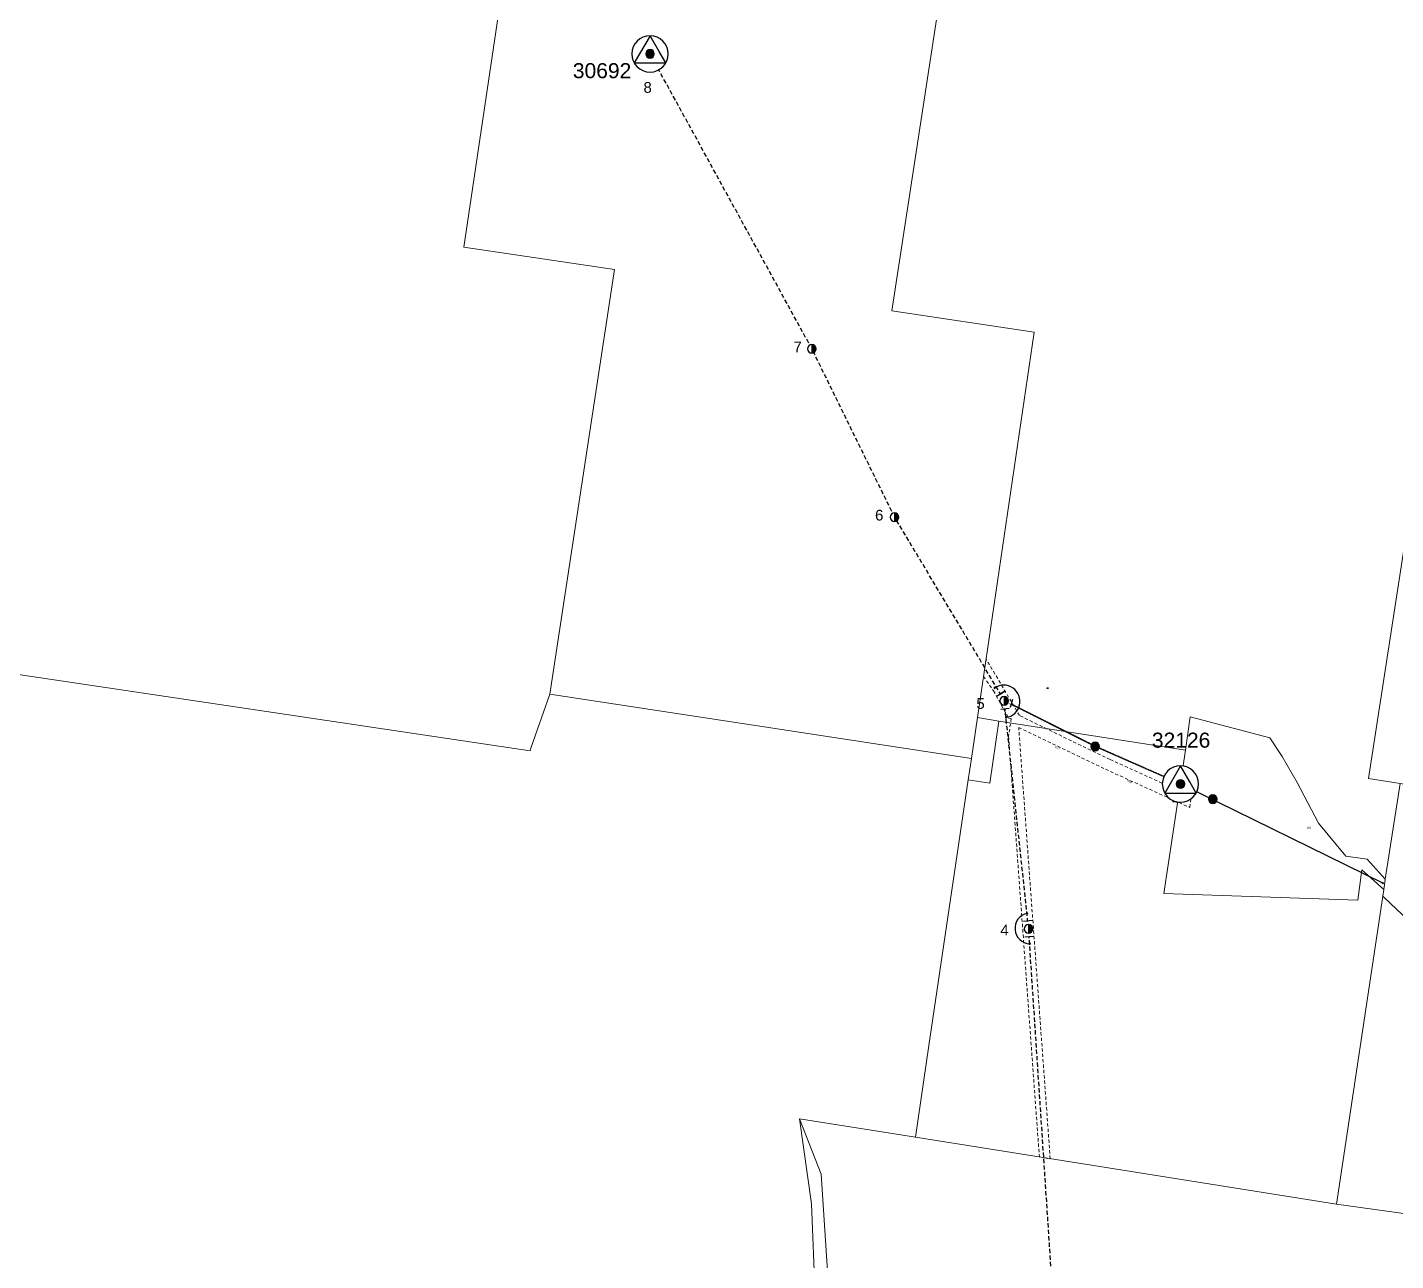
# Model space of a CAD drawing. Header units: metres. Extents: x 253555 to 263174, y 6188199 to 6193202.
# Drawn here: x 257170 to 258444, y 6190379 to 6191527 of the extents above; entities that cross this region are included whole.
import ezdxf
from ezdxf.enums import TextEntityAlignment as Align

# ---------------------------------------------------------------- set-up
doc = ezdxf.new("R2010")
doc.units = ezdxf.units.M
for name, pattern in [('Cable Exist OH', [1, 1, 0]), ('Cable New OH', [6, 4, -2]), ('Dash', [5, 3, -2])]:
    doc.linetypes.add(name, pattern=pattern)
doc.layers.get('0').update_dxf_attribs({"color": 6})
for name, color, linetype in [('_User_HV_Exist', 7, 'Continuous'), ('Equip_LV_EXT', 7, 'Continuous'), ('Mains_HV_EXT', 7, 'Continuous'), ('Mains_HV_NEW', 2, 'Continuous'), ('Mains_HV_New_B10', 2, 'Continuous'), ('Mains_HV_NEW_Hardwired', 2, 'Continuous'), ('Mains_LV_EXT', 7, 'Continuous'), ('OH_Details_SP_MISC', 7, 'Continuous'), ('Services_SP_EXT', 7, 'Continuous'), ('Sub_SP_TR_HV_LV_MOD', 3, 'Continuous'), ('SupportsOH_SP_TR_HV_LV_SL_EXT', 7, 'Continuous'), ('SupportsOH_SP_TR_HV_LV_SL_MOD', 3, 'Continuous'), ('SupportsOH_SP_TR_HV_LV_SL_NEW', 2, 'Continuous')]:
    doc.layers.add(name, color=color, linetype=linetype)
for name, color, linetype, lineweight in [('Cadastre Easements_SP_EXT', 9, 'Continuous', 5), ('Cadastre Land Parcels_SP_EXT', 9, 'Continuous', 5), ('Cadastre Roads_SP_EXT', 9, 'Continuous', 5)]:
    doc.layers.add(name, color=color, linetype=linetype, lineweight=lineweight)
doc.layers.add('Features_DEL', color=1, linetype='Continuous', plot=False)
doc.styles.add('POLE_LABEL', font='arial.ttf')
doc.styles.get("Standard").update_dxf_attribs({"font": 'arial.ttf'})

# ---------------------------------------------------------------- blocks, each defined once
blk = doc.blocks.new('SUB_POLE_EXT')
blk.add_wipeout([(0, 4.22), (0.42, 4.2), (0.83, 4.14), (1.21, 4.05), (1.62, 3.9), (1.99, 3.72), (2.35, 3.51), (2.68, 3.26), (2.99, 2.99), (3.28, 2.66), (3.52, 2.34), (3.76, 1.92), (3.9, 1.62), (4.04, 1.23), (4.18, 0.63), (4.22, 0), (4.18, -0.61), (4.06, -1.15), (3.9, -1.62), (3.58, -2.24), (3.22, -2.73), (2.97, -3.01), (2.68, -3.26), (2.36, -3.5), (2, -3.72), (1.64, -3.89), (1.25, -4.03), (0.82, -4.14), (0.42, -4.2), (0, -4.22), (-0.41, -4.2), (-0.8, -4.15), (-1.21, -4.05), (-1.62, -3.9), (-1.99, -3.73), (-2.35, -3.51), (-2.68, -3.26), (-2.96, -3.02), (-3.23, -2.72), (-3.51, -2.35), (-3.71, -2.01), (-3.91, -1.6), (-4.05, -1.21), (-4.16, -0.76), (-4.22, -0.14), (-4.21, 0.39), (-4.14, 0.83), (-4.03, 1.27), (-3.9, 1.63), (-3.71, 2.02), (-3.5, 2.37), (-3.28, 2.67), (-2.99, 2.99), (-2.68, 3.27), (-2.33, 3.52), (-1.98, 3.73), (-1.63, 3.9), (-1.2, 4.05), (-0.78, 4.15), (-0.4, 4.21)])
blk.add_line((2.16, 0.48), (2.16, 0.48, 0))
blk.add_lwpolyline([(-4.22, 0, 1), (4.22, 0, 1)], format="xyb", close=True)
blk.add_lwpolyline([(2.14, 0.52), (0, 4.22), (-3.66, -2.11), (3.66, -2.11)], close=True)
for tag, height, flags, p in [('ASSET_NUM', 3.5, 8, (2, 2)), ('STREET_CODE', 0.2, 9, (1.5, 0)), ('CONSTRUCTED_VOLTAGE', 0.2, 9, (1.5, -0.2)), ('OPERATING_VOLTAGE', 0.2, 9, (1.5, -0.6)), ('OPERATED_BY', 0.2, 9, (1.5, -0.8)), ('ORIENTATION', 0.2, 9, (1.5, -1.2)), ('OWNED_BY', 0.2, 9, (1.5, -1.4)), ('SECONDARY_VOLTAGE', 0.2, 9, (1.5, -1.6)), ('STATE', 0.2, 9, (1.5, -1.8)), ('SUBSTATION_TYPE', 0.2, 9, (1.5, -2)), ('STREETNAME', 0.2, 9, (1.5, -2.8)), ('SUBURB', 0.2, 9, (1.5, -3)), ('NO_PHASES', 0.2, 9, (1.5, -0.4)), ('MAINTAINED_BY', 0.2, 9, (1.5, -1)), ('USAGE', 0.2, 9, (1.5, -2.2)), ('LEGEND', 0.2, 9, (1.5, -2.4)), ('LOCATION', 0.2, 9, (1.5, -2.6)), ('NOTES', 0.2, 9, (1.5, -3.2)), ('Z', 0.2, 1, (1.5, -3.4))]:
    blk.add_attdef(tag, text='', height=height, dxfattribs=dict(flags=flags)).set_placement(p, align=Align.MIDDLE_LEFT)
blk = doc.blocks.new('LV_OH_LINKS_DISTFUSE_EXT')
for p, q in [((0, 0), (0.96, 0)), ((3.84, 0), (4.8, 0))]:
    blk.add_line(p, q)
blk.add_lwpolyline([(3.84, -1.2), (3.84, 1.2), (0.96, -1.2), (0.96, 1.2)], close=True)
at = {"flags": 9}
for tag, p in [('ACTUAL_STATUS', (0, 0)), ('CONSTRUCTED_VOLTAGE', (0, -0.2)), ('OPERATING_VOLTAGE', (0, -0.6)), ('ORIENTATION', (0, -0.8)), ('OWNED_BY', (0, -1)), ('STATE', (0, -1.2)), ('SWITCH_TYPE', (0, -1.4)), ('NO_PHASES', (0, -0.4)), ('USAGE', (0, -1.6)), ('NOTES', (0, -1.8))]:
    blk.add_attdef(tag, text='', height=0.2, dxfattribs=at).set_placement(p, align=Align.MIDDLE_LEFT)
at = {"flags": 1}
blk.add_attdef('Z', (0, 0), '', height=0.2, dxfattribs=at)
blk = doc.blocks.new('CCP_EXT')
blk.add_wipeout([(0, 0.6), (0.6, 0), (0, -0.6), (-0.6, 0)])
blk.add_lwpolyline([(-0.6, 0), (0, 0.6), (0.6, 0), (0, -0.6), (-0.6, 0)])
at = {"flags": 1}
blk.add_attdef('Z', (0, 0), '', height=0.2, dxfattribs=at)
at = {"flags": 9}
for tag, p in [('CCP_TYPE', (0, 0)), ('CONSTRUCTED_VOLTAGE', (0, -0.2)), ('NO_PHASES', (0, -0.4)), ('OPERATING_VOLTAGE', (0, -0.6)), ('ORIENTATION', (0, -0.8)), ('OWNED_BY', (0, -1)), ('USAGE', (0, -1.2)), ('LEGEND', (0, -1.4)), ('LIFE_SUPPORT', (0, -1.6)), ('STATE', (0, -1.8)), ('NOTES', (0, -2))]:
    blk.add_attdef(tag, text='', height=0.2, dxfattribs=at).set_placement(p, align=Align.MIDDLE_LEFT)
blk = doc.blocks.new('POLE_EXT')
blk.add_hatch(color=256).paths.add_polyline_path([(-1, 0, 1), (1, 0, 1)])
blk.add_lwpolyline([(-1, 0, 1), (1, 0, 1)], format="xyb", close=True)
for tag, height, flags, p in [('pNumber', 2.5, 8, (-17.84, 2.07)), ('OWNED_BY', 0.2, 9, (1.35, -0.4)), ('SPECIAL_USE', 0.2, 9, (1.35, -0.8)), ('STATE', 0.2, 9, (1.35, -1)), ('cLV', 0.2, 9, (1.35, -1.4)), ('hDepth', 0.2, 9, (1.35, -1.6)), ('hDia', 0.2, 9, (1.35, -1.8)), ('cHV', 0.2, 9, (1.35, -2)), ('PARENT', 0.2, 9, (1.35, -0.6)), ('USAGE', 0.2, 9, (1.35, -1.2)), ('LBRACKET', 0.2, 9, (1.35, -2.2)), ('LExisting', 0.2, 9, (1.35, -2.4)), ('LANTNUMBER', 0.2, 9, (1.35, -2.6)), ('LOther', 0.2, 9, (1.35, -2.8)), ('LRemove', 0.2, 9, (1.35, -3)), ('LEGEND', 0.2, 9, (1.35, -3.2)), ('cLinedev', 0.2, 9, (1.35, -3.4)), ('pExisting', 0.2, 9, (1.35, -3.8)), ('pFooting', 0.2, 9, (1.35, -4.4)), ('pNew', 0.2, 9, (1.35, -4.6)), ('pRelocate', 0.2, 9, (1.35, -5)), ('pRemove', 0.2, 9, (1.35, -5.2)), ('pReplace', 0.2, 9, (1.35, -5.4)), ('pStay', 0.2, 9, (1.35, -5.6)), ('pType', 0.2, 9, (1.35, -5.8)), ('cspan', 0.2, 9, (1.35, -6)), ('STREETNAME', 0.2, 9, (1.35, -6.2)), ('SUBURB', 0.2, 9, (1.35, -6.4)), ('LOCATION', 0.2, 9, (1.35, -3.6)), ('PFNUMBER', 0.2, 9, (1.35, -4)), ('NEWPFNUMBER', 0.2, 9, (1.35, -4.2)), ('OPERATED_BY', 0.2, 9, (1.36, -7.01)), ('NOTES', 0.2, 9, (1.35, -6.6)), ('MAINTAINED_BY', 0.2, 9, (1.36, -6.81))]:
    blk.add_attdef(tag, text='', height=height, dxfattribs=dict(flags=flags)).set_placement(p, align=Align.MIDDLE_LEFT)
at = {"style": 'POLE_LABEL'}
for tag, height, flags, p in [('ASSET_NUM', 2.5, 8, (2, 2)), ('STRUCTURE_PLANT_NUMBER', 0.2, 9, (1.35, 0.03)), ('STREET_CODE', 0.2, 9, (1.35, -0.2))]:
    blk.add_attdef(tag, text='', height=height, dxfattribs=dict(at, flags=flags)).set_placement(p, align=Align.MIDDLE_LEFT)
at = {"flags": 1}
blk.add_attdef('Z', (1.35, -7.33), '', height=0.2, dxfattribs=at)
blk = doc.blocks.new('End Shackle_NEW')
at = {"flags": 9}
for tag, p in [('OPERATED_BY', (0, -2.01)), ('MAINTAINED_BY', (0, -1.81))]:
    blk.add_attdef(tag, text='', height=0.2, dxfattribs=at).set_placement(p, align=Align.MIDDLE_LEFT)
blk.add_wipeout([(-0.25, 0), (-0.25, 1.81), (0.25, 1.82), (0.25, 0)])
blk.add_line((1, 1.81), (-1, 1.81))
at = {"flags": 1}
blk.add_attdef('Z', (0, 0), '', height=0.2, dxfattribs=at)
at = {"flags": 9}
for tag, p in [('CONNECTOR_TYPE', (0, 0)), ('CONSTRUCTED_VOLTAGE', (0, -0.2)), ('OPERATING_VOLTAGE', (0, -0.6)), ('ORIENTATION', (0, -0.8)), ('OWNED_BY', (0, -1)), ('STATE', (0, -1.2)), ('NO_PHASES', (0, -0.4)), ('USAGE', (0, -1.4)), ('NOTES', (0, -1.6))]:
    blk.add_attdef(tag, text='', height=0.2, dxfattribs=at).set_placement(p, align=Align.MIDDLE_LEFT)
blk = doc.blocks.new('BOND POINT')
blk.add_hatch(color=256).paths.add_polyline_path([(-1, 0, 1), (1, 0, 1)])
blk.add_lwpolyline([(-1, 0, 1), (1, 0, 1)], format="xyb", close=True)
blk = doc.blocks.new('POLE_REPLACE_NEW')
for tag, flags, p in [('cLinedev', 9, (1.5, -3.2)), ('LRemove', 9, (1.5, -2.8)), ('LEGEND', 9, (1.5, -3)), ('cspan', 9, (1.5, -5.6)), ('SUBURB', 9, (1.5, -5.8)), ('STREETNAME', 9, (1.5, -6)), ('pExisting', 9, (1.5, -3.4)), ('PFNUMBER', 9, (1.5, -3.6)), ('NEWPFNUMBER', 9, (1.5, -3.8)), ('pFooting', 9, (1.5, -4)), ('pNew', 9, (1.5, -4.2)), ('pNumber', 9, (1.5, -4.4)), ('pRelocate', 9, (1.5, -4.6)), ('pRemove', 9, (1.5, -4.8)), ('pReplace', 9, (1.5, -5)), ('pStay', 9, (1.5, -5.2)), ('pType', 9, (1.5, -5.4)), ('LOCATION', 9, (1.5, -6.2)), ('NOTES', 9, (1.5, -6.4)), ('OPERATED_BY', 9, (1.5, -6.6)), ('Z', 1, (1.5, -7)), ('MAINTAINED_BY', 9, (1.5, -6.8))]:
    blk.add_attdef(tag, text='', height=0.2, dxfattribs=dict(flags=flags)).set_placement(p, align=Align.MIDDLE_LEFT)
blk.add_wipeout([(0, 1), (-0.13, 0.99), (-0.25, 0.97), (-0.37, 0.93), (-0.48, 0.88), (-0.59, 0.81), (-0.68, 0.73), (-0.77, 0.64), (-0.84, 0.54), (-0.9, 0.43), (-0.95, 0.31), (-0.98, 0.19), (-1, 0.06), (-1, -0.06), (-0.98, -0.19), (-0.95, -0.31), (-0.9, -0.43), (-0.84, -0.54), (-0.77, -0.64), (-0.68, -0.73), (-0.59, -0.81), (-0.48, -0.88), (-0.37, -0.93), (-0.25, -0.97), (-0.13, -0.99), (0, -1), (0.13, -0.99), (0.25, -0.97), (0.37, -0.93), (0.48, -0.88), (0.59, -0.81), (0.68, -0.73), (0.77, -0.64), (0.84, -0.54), (0.9, -0.43), (0.95, -0.31), (0.98, -0.19), (1, -0.06), (1, 0.06), (0.98, 0.19), (0.95, 0.31), (0.9, 0.43), (0.84, 0.54), (0.77, 0.64), (0.68, 0.73), (0.59, 0.81), (0.48, 0.88), (0.37, 0.93), (0.25, 0.97), (0.13, 0.99)])
h = blk.add_hatch(color=256)
edge = h.paths.add_edge_path()
edge.add_arc((0, 0), 1, 270, 450)
edge.add_line((0, 1), (0, -1))
blk.add_lwpolyline([(0, 1), (0, -1)])
at = {"lineweight": -3}
blk.add_arc((0, 0), 1, 90, 270, dxfattribs=at)
blk.add_arc((0, 0), 1, 270, 90)
for tag, height, flags, p in [('ASSET_NUM', 2.5, 8, (2, 2)), ('STREET_CODE', 0.2, 9, (1.5, 0)), ('OWNED_BY', 0.2, 9, (1.5, -0.2)), ('SPECIAL_USE', 0.2, 9, (1.5, -0.6)), ('STATE', 0.2, 9, (1.5, -0.8)), ('cLV', 0.2, 9, (1.5, -1.2)), ('cHV', 0.2, 9, (1.5, -1.8)), ('PARENT', 0.2, 9, (1.5, -0.4)), ('USAGE', 0.2, 9, (1.5, -1)), ('hDepth', 0.2, 9, (1.5, -1.4)), ('hDia', 0.2, 9, (1.5, -1.6)), ('LBRACKET', 0.2, 9, (1.5, -2)), ('LExisting', 0.2, 9, (1.5, -2.2)), ('LANTNUMBER', 0.2, 9, (1.5, -2.4)), ('LOther', 0.2, 9, (1.5, -2.6))]:
    blk.add_attdef(tag, text='', height=height, dxfattribs=dict(flags=flags)).set_placement(p, align=Align.MIDDLE_LEFT)
at = {"style": 'POLE_LABEL', "flags": 9}
blk.add_attdef('STRUCTURE_PLANT_NUMBER', text='', height=0.2, dxfattribs=at).set_placement((1.5, 0.24), align=Align.MIDDLE_LEFT)

msp = doc.modelspace()

# ---------------------------------------------------------------- linework, layer by layer
at = {"layer": '_User_HV_Exist', "color": 7, "linetype": 'Cable Exist OH', "flags": 128}
msp.add_lwpolyline([(258243.1, 6190822.7), (258164.1, 6190857.5), (258079.9, 6190899.7)], dxfattribs=at)
at = {"layer": 'Cadastre Land Parcels_SP_EXT', "linetype": 'Continuous'}
for points in [[(258050.9, 6191758.8), (257974.8, 6191262.8), (258107.3, 6191243.1), (258054.4, 6190884.3), (258074.3, 6190881.1), (258248.2, 6190854), (258252.5, 6190885.1), (258326.7, 6190865.5), (258337.9, 6190848.1), (258352.1, 6190823.8), (258371.9, 6190785.9), (258397.2, 6190755.2), (258417, 6190752.4), (258434, 6190733.8), (258447.8, 6190822.9), (258418.5, 6190827.5), (258740.5, 6192916.3)], [(257903.6, 6190346.2), (257900.2, 6190431.9), (257888.8, 6190511), (257996.9, 6190493.7), (258009.4, 6190579.1), (258045.9, 6190826.3), (258048.9, 6190846.3), (257833.8, 6190879), (257656.6, 6190906), (257639, 6190855.8), (257638.2, 6190853.5), (256637.7, 6191002.7)], [(258815.7, 6190012), (258756.4, 6190380.3), (258685.9, 6190390.1), (258672.1, 6190392), (258388.7, 6190431.3), (258388.5, 6190431.3), (257996.9, 6190493.7), (257996.9, 6190493.7), (257888.8, 6190511), (257909.1, 6190459.5), (257919.3, 6190302.8)]]:
    msp.add_lwpolyline(points, dxfattribs=at)
for points in [[(258248.2, 6190854), (258074.3, 6190881.1), (258065.9, 6190823.4), (258045.9, 6190826.3), (258009.4, 6190579.1), (257996.9, 6190493.7), (258388.5, 6190431.3), (258388.7, 6190431.3), (258431.7, 6190718.2), (258432.6, 6190724.2), (258412.3, 6190742.6), (258408.5, 6190714.3), (258228, 6190720.7), (258248.2, 6190854)], [(258434, 6190733.8), (258417, 6190752.4), (258397.2, 6190755.2), (258371.9, 6190785.9), (258352.1, 6190823.8), (258337.9, 6190848.1), (258326.7, 6190865.5), (258252.5, 6190885.1), (258248.2, 6190854), (258228, 6190720.7), (258408.5, 6190714.3), (258412.3, 6190742.6), (258432.6, 6190724.2), (258433.2, 6190728.6), (258434, 6190733.8)], [(258669.1, 6190405.7), (258652.3, 6190481.7), (258568.1, 6190596.5), (258514.3, 6190639.6), (258449.4, 6190701.4), (258439.3, 6190711), (258431.7, 6190718.2), (258388.7, 6190431.3), (258672.1, 6190392), (258669.1, 6190405.7)]]:
    msp.add_lwpolyline(points, close=True, dxfattribs=at)
at = {"layer": 'Cadastre Roads_SP_EXT', "linetype": 'Continuous'}
msp.add_lwpolyline([(258074.3, 6190881.1), (258054.4, 6190884.3), (258048.9, 6190846.3), (258045.9, 6190826.3), (258065.9, 6190823.4), (258074.3, 6190881.1)], close=True, dxfattribs=at)
at = {"layer": 'Mains_HV_EXT', "color": 7, "linetype": 'Continuous'}
msp.add_arc((258103.7, 6190688.1), 14.3, 102.2653, 267.5348, dxfattribs=at).dxf.unprotected_set("ltscale", 0)
at = {"layer": 'Mains_HV_NEW', "linetype": 'Continuous'}
msp.add_arc((258079, 6190899.4), 15.1, 277.8568, 124.2292, dxfattribs=at).dxf.unprotected_set("ltscale", 0)
at = {"layer": 'Mains_HV_New_B10', "linetype": 'Cable New OH'}
for points in [[(258079.9, 6190899.7), (257977.4, 6191070.8), (257900.4, 6191227.6), (257749.8, 6191502)], [(258102.1, 6190687.8), (258079.4, 6190899.9)], [(258150.2, 6189958.7), (258130, 6190266), (258102.1, 6190687.8)]]:
    msp.add_lwpolyline(points, dxfattribs=at)
at = {"layer": 'Mains_HV_New_B10', "color": 7, "linetype": 'Cable New OH'}
msp.add_lwpolyline([(258080.3, 6190900.4), (258079.4, 6190899.9)], dxfattribs=at)
at = {"layer": 'Mains_LV_EXT', "linetype": 'Cable Exist OH'}
for points in [[(258164.1, 6190857.5), (258079.9, 6190899.7)], [(258243.3, 6190822.6), (258164.1, 6190857.5)]]:
    msp.add_lwpolyline(points, dxfattribs=at)
at = {"layer": 'Mains_LV_EXT', "linetype": 'Continuous'}
msp.add_lwpolyline([(258161.8, 6190856.5, 1.017121), (258165.4, 6190854.7)], format="xyb", dxfattribs=at)
at = {"layer": 'OH_Details_SP_MISC', "color": 7, "linetype": 'Continuous'}
msp.add_lwpolyline([(258243.3, 6190822.6), (258164.1, 6190857.5), (258079.4, 6190899.9)], dxfattribs=at)

# ---------------------------------------------------------------- block references
at = {"layer": 'Equip_LV_EXT'}
msp.add_blockref('LV_OH_LINKS_DISTFUSE_EXT', (258235.9, 6190806.7), dxfattribs=at)
at = {"layer": 'Mains_HV_NEW', "linetype": 'Continuous', "xscale": 0.6, "yscale": 0.6, "zscale": 0.6}
for p in [(258070.5, 6190912), (258092.8, 6190893.3), (258081.1, 6190884.6)]:
    msp.add_blockref('BOND POINT', p, dxfattribs=at).dxf.unprotected_set("ltscale", 0)
at = {"layer": 'Mains_HV_NEW_Hardwired', "color": 7, "linetype": 'Continuous', "xscale": 0.6, "yscale": 0.6, "zscale": 0.6}
for p in [(258100.7, 6190702), (258103.1, 6190673.9)]:
    msp.add_blockref('BOND POINT', p, dxfattribs=at).dxf.unprotected_set("ltscale", 0)
at = {"layer": 'SupportsOH_SP_TR_HV_LV_SL_EXT', "xscale": 4, "yscale": 4, "zscale": 4}
msp.add_blockref('POLE_EXT', (258273.5, 6190808.3), dxfattribs=at)
at = {"layer": 'SupportsOH_SP_TR_HV_LV_SL_MOD', "xscale": 4, "yscale": 4, "zscale": 4}
msp.add_blockref('POLE_EXT', (258164.1, 6190857.5), dxfattribs=at)

# ---------------------------------------------------------------- texts
at = {"layer": 'Cadastre Land Parcels_SP_EXT'}
msp.add_text('101', height=1.8, dxfattribs=at).set_placement((258360.9, 6190781))
at = {"layer": 'Mains_LV_EXT'}
for rotation, p in [(333.1661, (258126.6, 6190856.4)), (334.4309, (258193.7, 6190824.9))]:
    msp.add_text('E99', height=1.8, rotation=rotation, dxfattribs=at).set_placement(p)

# ---------------------------------------------------------------- next in the draw order: block references
at = {"layer": 'Services_SP_EXT'}
for p, rotation in [((258119.8, 6190911.6), 33.69655738846144), ((258431.6, 6190730.3), 90.0000000000002)]:
    msp.add_blockref('CCP_EXT', p, dxfattribs=dict(at, rotation=rotation))
at = {"layer": 'Sub_SP_TR_HV_LV_MOD'}
ref = msp.add_blockref('SUB_POLE_EXT', (257749.8, 6191502), dxfattribs=dict(at, xscale=4, yscale=4, zscale=4))
ref.add_attrib('ASSET_NUM', '30692', dxfattribs={"layer": '0', "height": 14}).set_placement((257678, 6191475.2), align=Align.BOTTOM_LEFT)

# ---------------------------------------------------------------- next in the draw order: linework, layer by layer
at = {"layer": 'Cadastre Easements_SP_EXT', "linetype": 'Dash'}
msp.add_lwpolyline([(258069.4, 6190909.2), (258083.5, 6190883.9), (258085.9, 6190883.5), (258083.5, 6190866.8), (258112.1, 6190475.4), (258122.2, 6190473.7), (258092.9, 6190875.1), (258173.6, 6190836.2), (258252.1, 6190800.6), (258253.5, 6190810.9), (258177.9, 6190845.3), (258093.7, 6190886.1), (258062.5, 6190938.9), (258060.1, 6190922.7)], close=True, dxfattribs=at)
at = {"layer": 'Cadastre Land Parcels_SP_EXT', "linetype": 'Continuous'}
msp.add_lwpolyline([(258054.4, 6190884.3), (258107.3, 6191243.1), (257974.8, 6191262.8), (258050.9, 6191758.8), (257978.8, 6191769.2), (257650.2, 6191817.2), (257576.5, 6191322), (257716.8, 6191301.2), (257656.6, 6190906), (257833.8, 6190879), (258048.9, 6190846.3), (258054.4, 6190884.3)], close=True, dxfattribs=at)
at = {"layer": 'Cadastre Roads_SP_EXT', "linetype": 'Continuous'}
msp.add_lwpolyline([(258757.8, 6190390.1), (258759.2, 6190400.3), (258688.7, 6190410), (258671, 6190490.1), (258582.8, 6190610.5), (258527.5, 6190654.8), (258453.2, 6190725.6), (258467.7, 6190819.4), (258447.8, 6190822.9), (258434, 6190733.8), (258433.2, 6190728.6), (258432.6, 6190724.2), (258431.7, 6190718.2), (258439.3, 6190711), (258449.4, 6190701.4), (258514.3, 6190639.6), (258568.1, 6190596.5), (258652.3, 6190481.7), (258669.1, 6190405.7), (258672.1, 6190392), (258685.9, 6190390.1), (258756.4, 6190380.3), (258757.8, 6190390.1)], close=True, dxfattribs=at)
at = {"layer": 'Services_SP_EXT'}
msp.add_lwpolyline([(258431.6, 6190730.3), (258243.3, 6190822.6)], dxfattribs=at)

# ---------------------------------------------------------------- next in the draw order: block references
at = {"layer": 'Features_DEL', "xscale": 4, "yscale": 4, "zscale": 4}
msp.add_blockref('POLE_EXT', (257749.8, 6191502), dxfattribs=at)
at = {"layer": 'SupportsOH_SP_TR_HV_LV_SL_MOD', "color": 7, "linetype": 'Continuous'}
ref = msp.add_blockref('POLE_EXT', (257749.8, 6191502), dxfattribs=dict(at, xscale=4, yscale=4, zscale=4))
ref.add_attrib('pNumber', '8', dxfattribs={"height": 10}).set_placement((257743.7, 6191470.8), align=Align.MIDDLE_LEFT)

# ---------------------------------------------------------------- next in the draw order: block references
at = {"layer": 'Mains_HV_EXT', "color": 7, "linetype": 'Continuous', "xscale": 4, "yscale": 4, "zscale": 4, "rotation": 183.7885584713671}
msp.add_blockref('End Shackle_NEW', (258102.1, 6190687.8), dxfattribs=at).dxf.unprotected_set("ltscale", 0)
at = {"layer": 'Mains_HV_NEW', "color": 7, "linetype": 'Cable Exist OH', "xscale": 4, "yscale": 4, "zscale": 4, "rotation": 31.13550031389476}
msp.add_blockref('End Shackle_NEW', (258080.3, 6190900.4), dxfattribs=at).dxf.unprotected_set("ltscale", 0)
at = {"layer": 'Sub_SP_TR_HV_LV_MOD'}
ref = msp.add_blockref('SUB_POLE_EXT', (258243.4, 6190822.5), dxfattribs=dict(at, xscale=4, yscale=4, zscale=4))
ref.add_attrib('ASSET_NUM', '32126', dxfattribs={"layer": '0', "height": 14}).set_placement((258216.8, 6190852.1), align=Align.BOTTOM_LEFT)
at = {"layer": 'SupportsOH_SP_TR_HV_LV_SL_NEW', "color": 7, "linetype": 'Continuous'}
ref = msp.add_blockref('POLE_REPLACE_NEW', (257900.4, 6191227.6), dxfattribs=dict(at, xscale=4, yscale=4, zscale=4))
ref.add_attrib('pNumber', '7', dxfattribs={"height": 10}).set_placement((257883.3, 6191229.3), align=Align.MIDDLE_LEFT)
ref = msp.add_blockref('POLE_REPLACE_NEW', (257977.4, 6191070.8), dxfattribs=dict(at, xscale=4, yscale=4, zscale=4))
ref.add_attrib('pNumber', '6', dxfattribs={"height": 10}).set_placement((257959.2, 6191072.7), align=Align.MIDDLE_LEFT)

# ---------------------------------------------------------------- next in the draw order: block references
at = {"layer": 'Mains_HV_EXT', "color": 7, "linetype": 'Continuous', "xscale": 4, "yscale": 4, "zscale": 4, "rotation": 5.857039284949953}
msp.add_blockref('End Shackle_NEW', (258102.1, 6190687.8), dxfattribs=at).dxf.unprotected_set("ltscale", 0)
at = {"layer": 'Mains_HV_NEW', "linetype": 'Continuous', "xscale": 4, "yscale": 4, "zscale": 4, "rotation": 186.1024772860111}
msp.add_blockref('End Shackle_NEW', (258079.4, 6190899.9), dxfattribs=at).dxf.unprotected_set("ltscale", 0)
at = {"layer": 'SupportsOH_SP_TR_HV_LV_SL_MOD', "xscale": 4, "yscale": 4, "zscale": 4}
msp.add_blockref('POLE_EXT', (258243.4, 6190822.5), dxfattribs=at)

# ---------------------------------------------------------------- next in the draw order: block references
at = {"layer": 'Mains_HV_NEW', "linetype": 'Continuous', "xscale": 4, "yscale": 4, "zscale": 4, "rotation": 30.84455509458785}
msp.add_blockref('End Shackle_NEW', (258079.4, 6190899.9), dxfattribs=at).dxf.unprotected_set("ltscale", 0)
at = {"layer": 'SupportsOH_SP_TR_HV_LV_SL_NEW', "color": 7, "linetype": 'Continuous'}
ref = msp.add_blockref('POLE_REPLACE_NEW', (258102.1, 6190687.8), dxfattribs=dict(at, xscale=4, yscale=4, zscale=4))
ref.add_attrib('pNumber', '4', dxfattribs={"height": 10}).set_placement((258075.8, 6190686.6), align=Align.MIDDLE_LEFT)

# ---------------------------------------------------------------- next in the draw order: block references
at = {"layer": 'Mains_HV_EXT', "color": 7, "linetype": 'Cable Exist OH', "xscale": 3.999999999999999, "yscale": 3.999999999999999, "zscale": 3.999999999999999, "rotation": 252.6942548406491}
msp.add_blockref('End Shackle_NEW', (258079.4, 6190899.9), dxfattribs=at).dxf.unprotected_set("ltscale", 0)

# ---------------------------------------------------------------- next in the draw order: block references
at = {"layer": 'SupportsOH_SP_TR_HV_LV_SL_NEW', "color": 7, "linetype": 'Continuous'}
ref = msp.add_blockref('POLE_REPLACE_NEW', (258079.4, 6190899.9), dxfattribs=dict(at, xscale=4, yscale=4, zscale=4))
ref.add_attrib('pNumber', '5', dxfattribs={"height": 10}).set_placement((258053.5, 6190897.4), align=Align.MIDDLE_LEFT)

doc.saveas('drawing.dxf')
